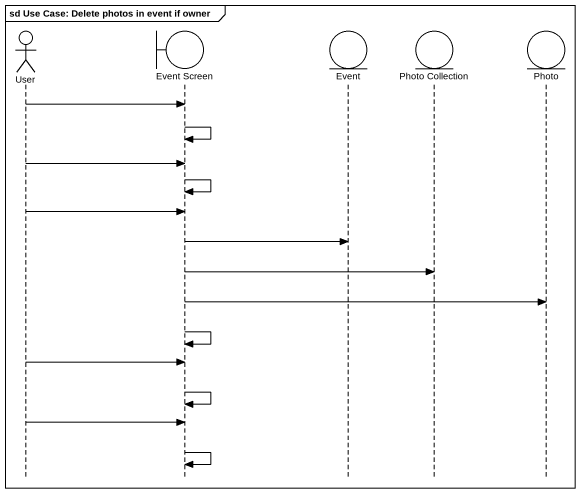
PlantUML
@startuml
mainframe sd Use Case: Delete photos in event if owner
hide footbox
actor User
boundary "Event Screen" as Event_Screen
entity Event
entity "Photo Collection" as Photo_Collection
entity Photo

User -> Event_Screen
Event_Screen -> Event_Screen
User -> Event_Screen
Event_Screen -> Event_Screen
User -> Event_Screen
Event_Screen -> Event
Event_Screen -> Photo_Collection
Event_Screen -> Photo
Event_Screen -> Event_Screen
User -> Event_Screen
Event_Screen -> Event_Screen
User -> Event_Screen
Event_Screen -> Event_Screen
@enduml
